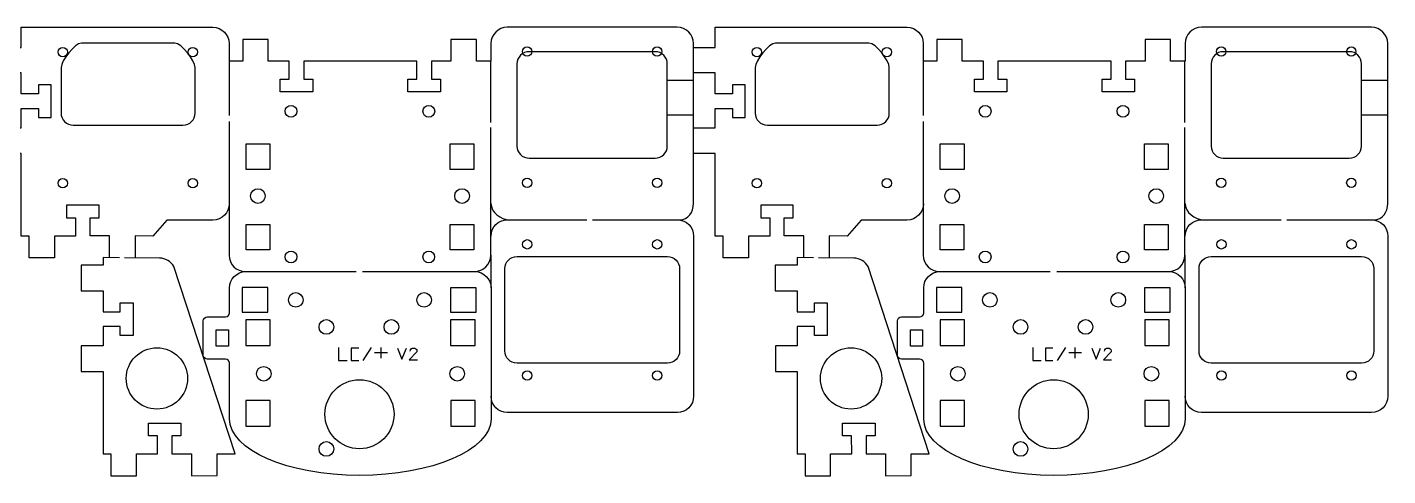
# Model space of a CAD drawing. Extents: x -305 to 378, y 163 to 273.
# Drawn here: x 43.4 to 378.2, y 163.1 to 273.4 of the extents above; entities that cross this region are included whole.
import ezdxf

# ---------------------------------------------------------------- set-up
doc = ezdxf.new("R2010")
doc.units = 0
doc.header["$MEASUREMENT"] = 0
doc.layers.add('LAYER_1_0_0', color=160, linetype='Continuous')

# ---------------------------------------------------------------- blocks, each defined once
blk = doc.blocks.new('AI9-BLK74')
at = {"layer": 'LAYER_1_0_0', "color": 1}
blk.add_lwpolyline([(-2.994132, 3.146406), (-2.994132, -3.146406), (2.994132, -3.146406), (2.994132, 3.146406), (-2.994132, 3.146406)], dxfattribs=at)
blk = doc.blocks.new('AI9-BLK73')
at = {"layer": 'LAYER_1_0_0', "color": 1}
blk.add_lwpolyline([(-2.994132, 3.128147), (-2.994132, -3.128147), (2.994132, -3.128147), (2.994132, 3.128147), (-2.994132, 3.128147)], dxfattribs=at)
blk = doc.blocks.new('AI9-BLK72')
at = {"layer": 'LAYER_1_0_0', "color": 1}
blk.add_open_spline([(1.8, 0), (1.8, 0.99), (0.99, 1.8), (0, 1.8), (-0.99, 1.8), (-1.8, 0.99), (-1.8, 0), (-1.8, -0.99), (-0.99, -1.8), (0, -1.8), (0.99, -1.8), (1.8, -0.99), (1.8, 0), (1.8, 0), (1.8, 0), (1.8, 0)], degree=3, knots=[0, 0, 0, 0, 1, 1, 1, 2, 2, 2, 3, 3, 3, 4, 4, 4, 5, 5, 5, 5], dxfattribs=at)
blk = doc.blocks.new('AI9-BLK71')
at = {"layer": 'LAYER_1_0_0', "color": 1}
blk.add_lwpolyline([(-3.005846, 3.146406), (-3.005846, -3.146406), (3.005846, -3.146406), (3.005846, 3.146406), (-3.005846, 3.146406)], dxfattribs=at)
blk = doc.blocks.new('AI9-BLK70')
at = {"layer": 'LAYER_1_0_0', "color": 1}
blk.add_lwpolyline([(-3.005846, 3.128147), (-3.005846, -3.128147), (3.005846, -3.128147), (3.005846, 3.128147), (-3.005846, 3.128147)], dxfattribs=at)
blk = doc.blocks.new('AI9-BLK69')
at = {"layer": 'LAYER_1_0_0', "color": 1}
blk.add_open_spline([(1.8, 0), (1.8, 0.99), (0.99, 1.8), (0, 1.8), (-0.99, 1.8), (-1.8, 0.99), (-1.8, 0), (-1.8, -0.99), (-0.99, -1.8), (0, -1.8), (0.99, -1.8), (1.8, -0.99), (1.8, 0), (1.8, 0), (1.8, 0), (1.8, 0)], degree=3, knots=[0, 0, 0, 0, 1, 1, 1, 2, 2, 2, 3, 3, 3, 4, 4, 4, 5, 5, 5, 5], dxfattribs=at)
blk = doc.blocks.new('AI9-BLK68')
at = {"layer": 'LAYER_1_0_0', "color": 1}
blk.add_lwpolyline([(-3.146406, -2.994132), (3.146406, -2.994132), (3.146406, 2.994132), (-3.146406, 2.994132), (-3.146406, -2.994132)], dxfattribs=at)
blk = doc.blocks.new('AI9-BLK67')
at = {"layer": 'LAYER_1_0_0', "color": 1}
blk.add_open_spline([(1.8, 0), (1.8, 0.99), (0.99, 1.8), (0, 1.8), (-0.99, 1.8), (-1.8, 0.99), (-1.8, 0), (-1.8, -0.99), (-0.99, -1.8), (0, -1.8), (0.99, -1.8), (1.8, -0.99), (1.8, 0), (1.8, 0), (1.8, 0), (1.8, 0)], degree=3, knots=[0, 0, 0, 0, 1, 1, 1, 2, 2, 2, 3, 3, 3, 4, 4, 4, 5, 5, 5, 5], dxfattribs=at)
blk = doc.blocks.new('AI9-BLK66')
at = {"layer": 'LAYER_1_0_0', "color": 1}
blk.add_lwpolyline([(-3.127974, -2.999989), (3.127974, -2.999989), (3.127974, 2.999989), (-3.127974, 2.999989), (-3.127974, -2.999989)], dxfattribs=at)
blk = doc.blocks.new('AI9-BLK65')
at = {"layer": 'LAYER_1_0_0', "color": 1}
blk.add_open_spline([(1.8, 0), (1.8, 0.99), (0.99, 1.8), (0, 1.8), (-0.99, 1.8), (-1.8, 0.99), (-1.8, 0), (-1.8, -0.99), (-0.99, -1.8), (0, -1.8), (0.99, -1.8), (1.8, -0.99), (1.8, 0), (1.8, 0), (1.8, 0), (1.8, 0)], degree=3, knots=[0, 0, 0, 0, 1, 1, 1, 2, 2, 2, 3, 3, 3, 4, 4, 4, 5, 5, 5, 5], dxfattribs=at)
blk = doc.blocks.new('AI9-BLK64')
at = {"layer": 'LAYER_1_0_0', "color": 1}
blk.add_lwpolyline([(1.499908, -2.000222), (-1.499736, -2.000222), (-1.499736, 2.000222), (1.499908, 2.000222), (1.499908, -2.000222)], dxfattribs=at)
blk = doc.blocks.new('AI9-BLK63')
at = {"layer": 'LAYER_1_0_0', "color": 1}
blk.add_line((-1.021471, -1.5875), (1.021471, 1.5875), dxfattribs=at)
blk = doc.blocks.new('AI9-BLK62')
at = {"layer": 'LAYER_1_0_0', "color": 1}
blk.add_line((0, 1.315337), (0, -1.315337), dxfattribs=at)
blk = doc.blocks.new('AI9-BLK61')
at = {"layer": 'LAYER_1_0_0', "color": 1}
blk.add_line((-1.571308, 0), (1.571308, 0), dxfattribs=at)
blk = doc.blocks.new('AI9-BLK60')
at = {"layer": 'LAYER_1_0_0', "color": 1}
blk.add_circle((0, -0.000345), 1.800062, dxfattribs=at)
blk = doc.blocks.new('AI9-BLK59')
at = {"layer": 'LAYER_1_0_0', "color": 7}
blk.add_blockref('AI9-BLK60', (0, 0), dxfattribs=at)
blk = doc.blocks.new('AI9-BLK58')
at = {"layer": 'LAYER_1_0_0', "color": 1}
blk.add_circle((0, 0.000345), 1.800062, dxfattribs=at)
blk = doc.blocks.new('AI9-BLK57')
at = {"layer": 'LAYER_1_0_0', "color": 7}
blk.add_blockref('AI9-BLK58', (0, 0), dxfattribs=at)
blk = doc.blocks.new('AI9-BLK56')
at = {"layer": 'LAYER_1_0_0', "color": 1}
blk.add_circle((0, 0.000345), 1.800062, dxfattribs=at)
blk = doc.blocks.new('AI9-BLK55')
at = {"layer": 'LAYER_1_0_0', "color": 7}
blk.add_blockref('AI9-BLK56', (0, 0), dxfattribs=at)
blk = doc.blocks.new('AI9-BLK54')
at = {"layer": 'LAYER_1_0_0', "color": 7}
blk.add_open_spline([(3.81, 25.05), (3.81, 25.05), (31.31, 25.05), (31.31, 25.05), (31.31, 25.05), (31.4, 25.05), (31.4, 25.05), (33.62, 25.05), (35.42, 23.25), (35.42, 21.03), (35.42, 21.03), (35.42, -11.14), (35.42, -11.14), (35.42, -18.83), (20.73, -25.05), (3.04, -25.05), (-14.64, -25.05), (-28.95, -18.83), (-28.95, -11.14), (-28.95, -11.14), (-28.95, 2.52), (-28.95, 2.52), (-28.95, 2.52), (-28.95, 2.52), (-28.95, 2.52), (-28.95, 3.08), (-29.4, 3.52), (-29.96, 3.52), (-29.96, 3.52), (-34.42, 3.52), (-34.42, 3.52), (-34.98, 3.52), (-35.42, 3.97), (-35.42, 4.52), (-35.42, 4.52), (-35.42, 12.91), (-35.42, 12.91), (-35.42, 13.46), (-34.98, 13.91), (-34.42, 13.91), (-34.42, 13.91), (-29.96, 13.91), (-29.96, 13.91), (-29.4, 13.91), (-28.95, 14.36), (-28.95, 14.91), (-28.95, 14.91), (-28.95, 21.03), (-28.95, 21.03), (-28.95, 23.25), (-27.15, 25.05), (-24.94, 25.05), (-24.94, 25.05), (2.21, 25.05), (2.21, 25.05)], degree=3, knots=[0, 0, 0, 0, 1, 1, 1, 2, 2, 2, 3, 3, 3, 4, 4, 4, 5, 5, 5, 6, 6, 6, 7, 7, 7, 8, 8, 8, 9, 9, 9, 10, 10, 10, 11, 11, 11, 12, 12, 12, 13, 13, 13, 14, 14, 14, 15, 15, 15, 16, 16, 16, 17, 17, 17, 18, 18, 18, 18], dxfattribs=at)
blk = doc.blocks.new('AI9-BLK53')
at = {"layer": 'LAYER_1_0_0', "color": 1}
blk.add_lwpolyline([(-2.924886, -3.146406), (-2.924886, 3.146406), (2.924886, 3.146406), (2.924886, -3.146406), (-2.924886, -3.146406)], dxfattribs=at)
blk = doc.blocks.new('AI9-BLK52')
at = {"layer": 'LAYER_1_0_0', "color": 1}
blk.add_lwpolyline([(-2.924886, -3.128147), (-2.924886, 3.128147), (2.924886, 3.128147), (2.924886, -3.128147), (-2.924886, -3.128147)], dxfattribs=at)
blk = doc.blocks.new('AI9-BLK51')
at = {"layer": 'LAYER_1_0_0', "color": 1}
blk.add_open_spline([(0, -1.8), (0.99, -1.8), (1.8, -0.99), (1.8, 0), (1.8, 0.99), (0.99, 1.8), (0, 1.8), (-0.99, 1.8), (-1.8, 0.99), (-1.8, 0), (-1.8, -0.99), (-0.99, -1.8), (0, -1.8), (0, -1.8), (0, -1.8), (0, -1.8)], degree=3, knots=[0, 0, 0, 0, 1, 1, 1, 2, 2, 2, 3, 3, 3, 4, 4, 4, 5, 5, 5, 5], dxfattribs=at)
blk = doc.blocks.new('AI9-BLK50')
at = {"layer": 'LAYER_1_0_0', "color": 1}
blk.add_lwpolyline([(-2.924886, -3.146406), (-2.924886, 3.146406), (2.924886, 3.146406), (2.924886, -3.146406), (-2.924886, -3.146406)], dxfattribs=at)
blk = doc.blocks.new('AI9-BLK49')
at = {"layer": 'LAYER_1_0_0', "color": 1}
blk.add_lwpolyline([(-2.924886, -3.128147), (-2.924886, 3.128147), (2.924886, 3.128147), (2.924886, -3.128147), (-2.924886, -3.128147)], dxfattribs=at)
blk = doc.blocks.new('AI9-BLK48')
at = {"layer": 'LAYER_1_0_0', "color": 1}
blk.add_open_spline([(0, -1.8), (0.99, -1.8), (1.8, -0.99), (1.8, 0), (1.8, 0.99), (0.99, 1.8), (0, 1.8), (-0.99, 1.8), (-1.8, 0.99), (-1.8, 0), (-1.8, -0.99), (-0.99, -1.8), (0, -1.8), (0, -1.8), (0, -1.8), (0, -1.8)], degree=3, knots=[0, 0, 0, 0, 1, 1, 1, 2, 2, 2, 3, 3, 3, 4, 4, 4, 5, 5, 5, 5], dxfattribs=at)
blk = doc.blocks.new('AI9-BLK47')
at = {"layer": 'LAYER_1_0_0', "color": 1}
blk.add_open_spline([(0, -1.45), (0.8, -1.45), (1.45, -0.8), (1.45, 0), (1.45, 0.8), (0.8, 1.45), (0, 1.45), (-0.8, 1.45), (-1.45, 0.8), (-1.45, 0), (-1.45, -0.8), (-0.8, -1.45), (0, -1.45), (0, -1.45), (0, -1.45), (0, -1.45)], degree=3, knots=[0, 0, 0, 0, 1, 1, 1, 2, 2, 2, 3, 3, 3, 4, 4, 4, 5, 5, 5, 5], dxfattribs=at)
blk = doc.blocks.new('AI9-BLK46')
at = {"layer": 'LAYER_1_0_0', "color": 1}
blk.add_open_spline([(0, -1.45), (0.8, -1.45), (1.45, -0.8), (1.45, 0), (1.45, 0.8), (0.8, 1.45), (0, 1.45), (-0.8, 1.45), (-1.45, 0.8), (-1.45, 0), (-1.45, -0.8), (-0.8, -1.45), (0, -1.45), (0, -1.45), (0, -1.45), (0, -1.45)], degree=3, knots=[0, 0, 0, 0, 1, 1, 1, 2, 2, 2, 3, 3, 3, 4, 4, 4, 5, 5, 5, 5], dxfattribs=at)
blk = doc.blocks.new('AI9-BLK45')
at = {"layer": 'LAYER_1_0_0', "color": 1}
blk.add_open_spline([(0, -1.45), (0.8, -1.45), (1.45, -0.8), (1.45, 0), (1.45, 0.8), (0.8, 1.45), (0, 1.45), (-0.8, 1.45), (-1.45, 0.8), (-1.45, 0), (-1.45, -0.8), (-0.8, -1.45), (0, -1.45), (0, -1.45), (0, -1.45), (0, -1.45)], degree=3, knots=[0, 0, 0, 0, 1, 1, 1, 2, 2, 2, 3, 3, 3, 4, 4, 4, 5, 5, 5, 5], dxfattribs=at)
blk = doc.blocks.new('AI9-BLK44')
at = {"layer": 'LAYER_1_0_0', "color": 1}
blk.add_open_spline([(0, -1.45), (0.8, -1.45), (1.45, -0.8), (1.45, 0), (1.45, 0.8), (0.8, 1.45), (0, 1.45), (-0.8, 1.45), (-1.45, 0.8), (-1.45, 0), (-1.45, -0.8), (-0.8, -1.45), (0, -1.45), (0, -1.45), (0, -1.45), (0, -1.45)], degree=3, knots=[0, 0, 0, 0, 1, 1, 1, 2, 2, 2, 3, 3, 3, 4, 4, 4, 5, 5, 5, 5], dxfattribs=at)
blk = doc.blocks.new('AI9-BLK43')
at = {"layer": 'LAYER_1_0_0', "color": 7}
for name, p in [('AI9-BLK45', (-16.950559, 0)), ('AI9-BLK44', (16.950559, 0))]:
    blk.add_blockref(name, p, dxfattribs=at)
blk = doc.blocks.new('AI9-BLK42')
at = {"layer": 'LAYER_1_0_0', "color": 1}
blk.add_circle((0, 0.000086), 7.537094, dxfattribs=at)
blk = doc.blocks.new('AI9-BLK41')
at = {"layer": 'LAYER_1_0_0', "color": 7}
blk.add_blockref('AI9-BLK42', (0, 0), dxfattribs=at)
blk = doc.blocks.new('AI9-BLK40')
at = {"layer": 'LAYER_1_0_0', "color": 7}
blk.add_open_spline([(-9.49, 26.79), (-9.49, 26.79), (-13.55, 26.84), (-13.55, 26.84), (-13.55, 26.84), (-13.55, 26.84), (-13.55, 26.84), (-13.55, 26.84), (-13.55, 24.91), (-13.55, 24.91), (-13.55, 24.91), (-18.94, 24.91), (-18.94, 24.91), (-18.94, 24.91), (-18.93, 18.65), (-18.93, 18.65), (-18.93, 18.65), (-13.55, 18.66), (-13.55, 18.66), (-13.55, 18.66), (-13.55, 13.45), (-13.55, 13.45), (-13.55, 13.45), (-9.31, 13.45), (-9.31, 13.45), (-9.31, 13.45), (-9.31, 15.67), (-9.31, 15.67), (-9.31, 15.67), (-6.17, 15.67), (-6.17, 15.67), (-6.17, 15.67), (-6.17, 7.68), (-6.17, 7.68), (-6.17, 7.68), (-9.3, 7.67), (-9.3, 7.67), (-9.3, 7.67), (-9.3, 9.89), (-9.3, 9.89), (-9.3, 9.89), (-13.55, 9.89), (-13.55, 9.89), (-13.55, 9.89), (-13.55, 5.1), (-13.55, 5.1), (-13.55, 5.1), (-18.92, 5.1), (-18.92, 5.1), (-18.92, 5.1), (-18.91, -1.19), (-18.91, -1.19), (-18.91, -1.19), (-18.91, -1.19), (-18.91, -1.19), (-18.91, -1.19), (-13.55, -1.19), (-13.55, -1.19), (-13.55, -1.19), (-13.53, -21.48), (-13.53, -21.48), (-13.53, -21.48), (-11.59, -21.48), (-11.59, -21.48), (-11.59, -21.48), (-11.59, -26.84), (-11.59, -26.84), (-11.59, -26.84), (-5.33, -26.83), (-5.33, -26.83), (-5.33, -26.83), (-5.34, -21.48), (-5.34, -21.48), (-5.34, -21.48), (-0.13, -21.47), (-0.13, -21.47), (-0.13, -21.47), (-0.14, -17.04), (-0.14, -17.04), (-0.14, -17.04), (-2.36, -17.04), (-2.36, -17.04), (-2.36, -17.04), (-2.36, -13.91), (-2.36, -13.91), (-2.36, -13.91), (5.64, -13.9), (5.64, -13.9), (5.64, -13.9), (5.64, -17.03), (5.64, -17.03), (5.64, -17.03), (3.42, -17.03), (3.42, -17.03), (3.42, -17.03), (3.42, -21.47), (3.42, -21.47), (3.42, -21.47), (8.22, -21.46), (8.22, -21.46), (8.22, -21.46), (8.22, -26.82), (8.22, -26.82), (8.22, -26.82), (14.51, -26.81), (14.51, -26.81), (14.51, -26.81), (14.51, -21.45), (14.51, -21.45), (14.51, -21.45), (18.94, -21.47), (18.94, -21.47), (18.94, -21.47), (3.91, 24.61), (3.91, 24.61), (3.17, 25.89), (1.83, 26.68), (0.38, 26.68), (0.38, 26.68), (-8.29, 26.78), (-8.29, 26.78)], degree=3, knots=[0, 0, 0, 0, 1, 1, 1, 2, 2, 2, 3, 3, 3, 4, 4, 4, 5, 5, 5, 6, 6, 6, 7, 7, 7, 8, 8, 8, 9, 9, 9, 10, 10, 10, 11, 11, 11, 12, 12, 12, 13, 13, 13, 14, 14, 14, 15, 15, 15, 16, 16, 16, 17, 17, 17, 18, 18, 18, 19, 19, 19, 20, 20, 20, 21, 21, 21, 22, 22, 22, 23, 23, 23, 24, 24, 24, 25, 25, 25, 26, 26, 26, 27, 27, 27, 28, 28, 28, 29, 29, 29, 30, 30, 30, 31, 31, 31, 32, 32, 32, 33, 33, 33, 34, 34, 34, 35, 35, 35, 36, 36, 36, 37, 37, 37, 38, 38, 38, 39, 39, 39, 40, 40, 40, 40], dxfattribs=at)
blk = doc.blocks.new('AI9-BLK39')
at = {"layer": 'LAYER_1_0_0', "color": 1}
blk.add_open_spline([(-21.5, -10.12), (-21.5, -11.78), (-20.16, -13.12), (-18.5, -13.12), (-18.5, -13.12), (18.5, -13.12), (18.5, -13.12), (20.16, -13.12), (21.5, -11.78), (21.5, -10.12), (21.5, -10.12), (21.5, 10.12), (21.5, 10.12), (21.5, 11.78), (20.16, 13.12), (18.5, 13.12), (18.5, 13.12), (-18.5, 13.12), (-18.5, 13.12), (-20.16, 13.12), (-21.5, 11.78), (-21.5, 10.12), (-21.5, 10.12), (-21.5, -10.12), (-21.5, -10.12)], degree=3, knots=[0, 0, 0, 0, 1, 1, 1, 2, 2, 2, 3, 3, 3, 4, 4, 4, 5, 5, 5, 6, 6, 6, 7, 7, 7, 8, 8, 8, 8], dxfattribs=at)
blk = doc.blocks.new('AI9-BLK38')
at = {"layer": 'LAYER_1_0_0', "color": 250}
blk.add_open_spline([(-0.77, 0.73), (-0.77, 1.14), (-0.41, 1.47), (0.04, 1.47), (0.49, 1.47), (0.89, 1.22), (0.89, 0.81), (0.89, 0.81), (0.89, 0.54), (0.89, 0.54), (0.89, 0.54), (-1.01, -1.47), (-1.01, -1.47), (-1.01, -1.47), (1.01, -1.47), (1.01, -1.47)], degree=3, knots=[0, 0, 0, 0, 1, 1, 1, 2, 2, 2, 3, 3, 3, 4, 4, 4, 5, 5, 5, 5], dxfattribs=at)
blk = doc.blocks.new('AI9-BLK37')
at = {"layer": 'LAYER_1_0_0', "color": 1}
blk.add_lwpolyline([(-2.994132, 3.146492), (-2.994132, -3.14632), (2.994132, -3.14632), (2.994132, 3.146492), (-2.994132, 3.146492)], dxfattribs=at)
blk = doc.blocks.new('AI9-BLK36')
at = {"layer": 'LAYER_1_0_0', "color": 1}
blk.add_lwpolyline([(-2.994132, 3.128147), (-2.994132, -3.128147), (2.994132, -3.128147), (2.994132, 3.128147), (-2.994132, 3.128147)], dxfattribs=at)
blk = doc.blocks.new('AI9-BLK35')
at = {"layer": 'LAYER_1_0_0', "color": 1}
blk.add_open_spline([(1.8, 0), (1.8, 0.99), (0.99, 1.8), (0, 1.8), (-0.99, 1.8), (-1.8, 0.99), (-1.8, 0), (-1.8, -0.99), (-0.99, -1.8), (0, -1.8), (0.99, -1.8), (1.8, -0.99), (1.8, 0), (1.8, 0), (1.8, 0), (1.8, 0)], degree=3, knots=[0, 0, 0, 0, 1, 1, 1, 2, 2, 2, 3, 3, 3, 4, 4, 4, 5, 5, 5, 5], dxfattribs=at)
blk = doc.blocks.new('AI9-BLK34')
at = {"layer": 'LAYER_1_0_0', "color": 1}
blk.add_lwpolyline([(-3.005846, 3.146492), (-3.005846, -3.14632), (3.005846, -3.14632), (3.005846, 3.146492), (-3.005846, 3.146492)], dxfattribs=at)
blk = doc.blocks.new('AI9-BLK33')
at = {"layer": 'LAYER_1_0_0', "color": 1}
blk.add_lwpolyline([(-3.005846, 3.128147), (-3.005846, -3.128147), (3.005846, -3.128147), (3.005846, 3.128147), (-3.005846, 3.128147)], dxfattribs=at)
blk = doc.blocks.new('AI9-BLK32')
at = {"layer": 'LAYER_1_0_0', "color": 1}
blk.add_open_spline([(1.8, 0), (1.8, 0.99), (0.99, 1.8), (0, 1.8), (-0.99, 1.8), (-1.8, 0.99), (-1.8, 0), (-1.8, -0.99), (-0.99, -1.8), (0, -1.8), (0.99, -1.8), (1.8, -0.99), (1.8, 0), (1.8, 0), (1.8, 0), (1.8, 0)], degree=3, knots=[0, 0, 0, 0, 1, 1, 1, 2, 2, 2, 3, 3, 3, 4, 4, 4, 5, 5, 5, 5], dxfattribs=at)
blk = doc.blocks.new('AI9-BLK31')
at = {"layer": 'LAYER_1_0_0', "color": 1}
blk.add_lwpolyline([(-3.146406, -2.994132), (3.146406, -2.994132), (3.146406, 2.994132), (-3.146406, 2.994132), (-3.146406, -2.994132)], dxfattribs=at)
blk = doc.blocks.new('AI9-BLK30')
at = {"layer": 'LAYER_1_0_0', "color": 1}
blk.add_open_spline([(1.8, 0), (1.8, 0.99), (0.99, 1.8), (0, 1.8), (-0.99, 1.8), (-1.8, 0.99), (-1.8, 0), (-1.8, -0.99), (-0.99, -1.8), (0, -1.8), (0.99, -1.8), (1.8, -0.99), (1.8, 0), (1.8, 0), (1.8, 0), (1.8, 0)], degree=3, knots=[0, 0, 0, 0, 1, 1, 1, 2, 2, 2, 3, 3, 3, 4, 4, 4, 5, 5, 5, 5], dxfattribs=at)
blk = doc.blocks.new('AI9-BLK29')
at = {"layer": 'LAYER_1_0_0', "color": 1}
blk.add_lwpolyline([(-3.127974, -2.999989), (3.127974, -2.999989), (3.127974, 2.999989), (-3.127974, 2.999989), (-3.127974, -2.999989)], dxfattribs=at)
blk = doc.blocks.new('AI9-BLK28')
at = {"layer": 'LAYER_1_0_0', "color": 1}
blk.add_open_spline([(1.8, 0), (1.8, 0.99), (0.99, 1.8), (0, 1.8), (-0.99, 1.8), (-1.8, 0.99), (-1.8, 0), (-1.8, -0.99), (-0.99, -1.8), (0, -1.8), (0.99, -1.8), (1.8, -0.99), (1.8, 0), (1.8, 0), (1.8, 0), (1.8, 0)], degree=3, knots=[0, 0, 0, 0, 1, 1, 1, 2, 2, 2, 3, 3, 3, 4, 4, 4, 5, 5, 5, 5], dxfattribs=at)
blk = doc.blocks.new('AI9-BLK27')
at = {"layer": 'LAYER_1_0_0', "color": 1}
blk.add_lwpolyline([(1.499822, -2.000222), (-1.499822, -2.000222), (-1.499822, 2.000222), (1.499822, 2.000222), (1.499822, -2.000222)], dxfattribs=at)
blk = doc.blocks.new('AI9-BLK26')
at = {"layer": 'LAYER_1_0_0', "color": 1}
blk.add_line((-1.021471, -1.5875), (1.021471, 1.5875), dxfattribs=at)
blk = doc.blocks.new('AI9-BLK25')
at = {"layer": 'LAYER_1_0_0', "color": 1}
blk.add_line((0, 1.315337), (0, -1.315337), dxfattribs=at)
blk = doc.blocks.new('AI9-BLK24')
at = {"layer": 'LAYER_1_0_0', "color": 1}
blk.add_line((-1.571308, 0), (1.571308, 0), dxfattribs=at)
blk = doc.blocks.new('AI9-BLK23')
at = {"layer": 'LAYER_1_0_0', "color": 1}
blk.add_circle((0, -0.000345), 1.800062, dxfattribs=at)
blk = doc.blocks.new('AI9-BLK22')
at = {"layer": 'LAYER_1_0_0', "color": 7}
blk.add_blockref('AI9-BLK23', (0, 0), dxfattribs=at)
blk = doc.blocks.new('AI9-BLK21')
at = {"layer": 'LAYER_1_0_0', "color": 1}
blk.add_circle((0, 0.000345), 1.800062, dxfattribs=at)
blk = doc.blocks.new('AI9-BLK20')
at = {"layer": 'LAYER_1_0_0', "color": 7}
blk.add_blockref('AI9-BLK21', (0, 0), dxfattribs=at)
blk = doc.blocks.new('AI9-BLK19')
at = {"layer": 'LAYER_1_0_0', "color": 1}
blk.add_circle((0, 0.000345), 1.800062, dxfattribs=at)
blk = doc.blocks.new('AI9-BLK18')
at = {"layer": 'LAYER_1_0_0', "color": 7}
blk.add_blockref('AI9-BLK19', (0, 0), dxfattribs=at)
blk = doc.blocks.new('AI9-BLK17')
at = {"layer": 'LAYER_1_0_0', "color": 7}
blk.add_open_spline([(3.81, 25.05), (3.81, 25.05), (31.31, 25.05), (31.31, 25.05), (31.31, 25.05), (31.4, 25.05), (31.4, 25.05), (33.62, 25.05), (35.42, 23.25), (35.42, 21.03), (35.42, 21.03), (35.42, -11.14), (35.42, -11.14), (35.42, -18.83), (20.73, -25.05), (3.04, -25.05), (-14.64, -25.05), (-28.95, -18.83), (-28.95, -11.14), (-28.95, -11.14), (-28.95, 2.52), (-28.95, 2.52), (-28.95, 2.52), (-28.95, 2.52), (-28.95, 2.52), (-28.95, 3.08), (-29.4, 3.52), (-29.96, 3.52), (-29.96, 3.52), (-34.42, 3.52), (-34.42, 3.52), (-34.98, 3.52), (-35.42, 3.97), (-35.42, 4.52), (-35.42, 4.52), (-35.42, 12.91), (-35.42, 12.91), (-35.42, 13.46), (-34.98, 13.91), (-34.42, 13.91), (-34.42, 13.91), (-29.96, 13.91), (-29.96, 13.91), (-29.4, 13.91), (-28.95, 14.36), (-28.95, 14.91), (-28.95, 14.91), (-28.95, 21.03), (-28.95, 21.03), (-28.95, 23.25), (-27.15, 25.05), (-24.94, 25.05), (-24.94, 25.05), (2.21, 25.05), (2.21, 25.05)], degree=3, knots=[0, 0, 0, 0, 1, 1, 1, 2, 2, 2, 3, 3, 3, 4, 4, 4, 5, 5, 5, 6, 6, 6, 7, 7, 7, 8, 8, 8, 9, 9, 9, 10, 10, 10, 11, 11, 11, 12, 12, 12, 13, 13, 13, 14, 14, 14, 15, 15, 15, 16, 16, 16, 17, 17, 17, 18, 18, 18, 18], dxfattribs=at)
blk = doc.blocks.new('AI9-BLK16')
at = {"layer": 'LAYER_1_0_0', "color": 1}
blk.add_lwpolyline([(-2.924886, -3.146406), (-2.924886, 3.146406), (2.924886, 3.146406), (2.924886, -3.146406), (-2.924886, -3.146406)], dxfattribs=at)
blk = doc.blocks.new('AI9-BLK15')
at = {"layer": 'LAYER_1_0_0', "color": 1}
blk.add_lwpolyline([(-2.924886, -3.128147), (-2.924886, 3.128147), (2.924886, 3.128147), (2.924886, -3.128147), (-2.924886, -3.128147)], dxfattribs=at)
blk = doc.blocks.new('AI9-BLK14')
at = {"layer": 'LAYER_1_0_0', "color": 1}
blk.add_open_spline([(0, -1.8), (0.99, -1.8), (1.8, -0.99), (1.8, 0), (1.8, 0.99), (0.99, 1.8), (0, 1.8), (-0.99, 1.8), (-1.8, 0.99), (-1.8, 0), (-1.8, -0.99), (-0.99, -1.8), (0, -1.8), (0, -1.8), (0, -1.8), (0, -1.8)], degree=3, knots=[0, 0, 0, 0, 1, 1, 1, 2, 2, 2, 3, 3, 3, 4, 4, 4, 5, 5, 5, 5], dxfattribs=at)
blk = doc.blocks.new('AI9-BLK13')
at = {"layer": 'LAYER_1_0_0', "color": 1}
blk.add_lwpolyline([(-2.924886, -3.146406), (-2.924886, 3.146406), (2.924886, 3.146406), (2.924886, -3.146406), (-2.924886, -3.146406)], dxfattribs=at)
blk = doc.blocks.new('AI9-BLK12')
at = {"layer": 'LAYER_1_0_0', "color": 1}
blk.add_lwpolyline([(-2.924886, -3.128147), (-2.924886, 3.128147), (2.924886, 3.128147), (2.924886, -3.128147), (-2.924886, -3.128147)], dxfattribs=at)
blk = doc.blocks.new('AI9-BLK11')
at = {"layer": 'LAYER_1_0_0', "color": 1}
blk.add_open_spline([(0, -1.8), (0.99, -1.8), (1.8, -0.99), (1.8, 0), (1.8, 0.99), (0.99, 1.8), (0, 1.8), (-0.99, 1.8), (-1.8, 0.99), (-1.8, 0), (-1.8, -0.99), (-0.99, -1.8), (0, -1.8), (0, -1.8), (0, -1.8), (0, -1.8)], degree=3, knots=[0, 0, 0, 0, 1, 1, 1, 2, 2, 2, 3, 3, 3, 4, 4, 4, 5, 5, 5, 5], dxfattribs=at)
blk = doc.blocks.new('AI9-BLK10')
at = {"layer": 'LAYER_1_0_0', "color": 1}
blk.add_open_spline([(0, -1.45), (0.8, -1.45), (1.45, -0.8), (1.45, 0), (1.45, 0.8), (0.8, 1.45), (0, 1.45), (-0.8, 1.45), (-1.45, 0.8), (-1.45, 0), (-1.45, -0.8), (-0.8, -1.45), (0, -1.45), (0, -1.45), (0, -1.45), (0, -1.45)], degree=3, knots=[0, 0, 0, 0, 1, 1, 1, 2, 2, 2, 3, 3, 3, 4, 4, 4, 5, 5, 5, 5], dxfattribs=at)
blk = doc.blocks.new('AI9-BLK9')
at = {"layer": 'LAYER_1_0_0', "color": 1}
blk.add_open_spline([(0, -1.45), (0.8, -1.45), (1.45, -0.8), (1.45, 0), (1.45, 0.8), (0.8, 1.45), (0, 1.45), (-0.8, 1.45), (-1.45, 0.8), (-1.45, 0), (-1.45, -0.8), (-0.8, -1.45), (0, -1.45), (0, -1.45), (0, -1.45), (0, -1.45)], degree=3, knots=[0, 0, 0, 0, 1, 1, 1, 2, 2, 2, 3, 3, 3, 4, 4, 4, 5, 5, 5, 5], dxfattribs=at)
blk = doc.blocks.new('AI9-BLK8')
at = {"layer": 'LAYER_1_0_0', "color": 1}
blk.add_open_spline([(0, -1.45), (0.8, -1.45), (1.45, -0.8), (1.45, 0), (1.45, 0.8), (0.8, 1.45), (0, 1.45), (-0.8, 1.45), (-1.45, 0.8), (-1.45, 0), (-1.45, -0.8), (-0.8, -1.45), (0, -1.45), (0, -1.45), (0, -1.45), (0, -1.45)], degree=3, knots=[0, 0, 0, 0, 1, 1, 1, 2, 2, 2, 3, 3, 3, 4, 4, 4, 5, 5, 5, 5], dxfattribs=at)
blk = doc.blocks.new('AI9-BLK7')
at = {"layer": 'LAYER_1_0_0', "color": 1}
blk.add_open_spline([(0, -1.45), (0.8, -1.45), (1.45, -0.8), (1.45, 0), (1.45, 0.8), (0.8, 1.45), (0, 1.45), (-0.8, 1.45), (-1.45, 0.8), (-1.45, 0), (-1.45, -0.8), (-0.8, -1.45), (0, -1.45), (0, -1.45), (0, -1.45), (0, -1.45)], degree=3, knots=[0, 0, 0, 0, 1, 1, 1, 2, 2, 2, 3, 3, 3, 4, 4, 4, 5, 5, 5, 5], dxfattribs=at)
blk = doc.blocks.new('AI9-BLK6')
at = {"layer": 'LAYER_1_0_0', "color": 7}
for name, p in [('AI9-BLK8', (-16.950559, 0)), ('AI9-BLK7', (16.950559, 0))]:
    blk.add_blockref(name, p, dxfattribs=at)
blk = doc.blocks.new('AI9-BLK5')
at = {"layer": 'LAYER_1_0_0', "color": 1}
blk.add_circle((0, 0.000086), 7.537008, dxfattribs=at)
blk = doc.blocks.new('AI9-BLK4')
at = {"layer": 'LAYER_1_0_0', "color": 7}
blk.add_blockref('AI9-BLK5', (0, 0), dxfattribs=at)
blk = doc.blocks.new('AI9-BLK3')
at = {"layer": 'LAYER_1_0_0', "color": 7}
blk.add_open_spline([(-9.49, 26.79), (-9.49, 26.79), (-13.55, 26.84), (-13.55, 26.84), (-13.55, 26.84), (-13.56, 26.84), (-13.56, 26.84), (-13.56, 26.84), (-13.56, 24.91), (-13.56, 24.91), (-13.56, 24.91), (-18.94, 24.91), (-18.94, 24.91), (-18.94, 24.91), (-18.93, 18.65), (-18.93, 18.65), (-18.93, 18.65), (-13.56, 18.66), (-13.56, 18.66), (-13.56, 18.66), (-13.56, 13.45), (-13.56, 13.45), (-13.56, 13.45), (-9.31, 13.45), (-9.31, 13.45), (-9.31, 13.45), (-9.31, 15.67), (-9.31, 15.67), (-9.31, 15.67), (-6.17, 15.67), (-6.17, 15.67), (-6.17, 15.67), (-6.17, 7.68), (-6.17, 7.68), (-6.17, 7.68), (-9.3, 7.67), (-9.3, 7.67), (-9.3, 7.67), (-9.3, 9.89), (-9.3, 9.89), (-9.3, 9.89), (-13.56, 9.89), (-13.56, 9.89), (-13.56, 9.89), (-13.56, 5.1), (-13.56, 5.1), (-13.56, 5.1), (-18.92, 5.1), (-18.92, 5.1), (-18.92, 5.1), (-18.91, -1.19), (-18.91, -1.19), (-18.91, -1.19), (-18.91, -1.19), (-18.91, -1.19), (-18.91, -1.19), (-13.56, -1.19), (-13.56, -1.19), (-13.56, -1.19), (-13.53, -21.48), (-13.53, -21.48), (-13.53, -21.48), (-11.59, -21.48), (-11.59, -21.48), (-11.59, -21.48), (-11.59, -26.84), (-11.59, -26.84), (-11.59, -26.84), (-5.33, -26.83), (-5.33, -26.83), (-5.33, -26.83), (-5.34, -21.48), (-5.34, -21.48), (-5.34, -21.48), (-0.13, -21.47), (-0.13, -21.47), (-0.13, -21.47), (-0.14, -17.04), (-0.14, -17.04), (-0.14, -17.04), (-2.36, -17.04), (-2.36, -17.04), (-2.36, -17.04), (-2.36, -13.91), (-2.36, -13.91), (-2.36, -13.91), (5.64, -13.9), (5.64, -13.9), (5.64, -13.9), (5.64, -17.03), (5.64, -17.03), (5.64, -17.03), (3.42, -17.03), (3.42, -17.03), (3.42, -17.03), (3.43, -21.47), (3.43, -21.47), (3.43, -21.47), (8.22, -21.46), (8.22, -21.46), (8.22, -21.46), (8.22, -26.82), (8.22, -26.82), (8.22, -26.82), (14.51, -26.81), (14.51, -26.81), (14.51, -26.81), (14.51, -21.45), (14.51, -21.45), (14.51, -21.45), (18.94, -21.47), (18.94, -21.47), (18.94, -21.47), (3.91, 24.61), (3.91, 24.61), (3.17, 25.89), (1.83, 26.68), (0.38, 26.68), (0.38, 26.68), (-8.29, 26.78), (-8.29, 26.78)], degree=3, knots=[0, 0, 0, 0, 1, 1, 1, 2, 2, 2, 3, 3, 3, 4, 4, 4, 5, 5, 5, 6, 6, 6, 7, 7, 7, 8, 8, 8, 9, 9, 9, 10, 10, 10, 11, 11, 11, 12, 12, 12, 13, 13, 13, 14, 14, 14, 15, 15, 15, 16, 16, 16, 17, 17, 17, 18, 18, 18, 19, 19, 19, 20, 20, 20, 21, 21, 21, 22, 22, 22, 23, 23, 23, 24, 24, 24, 25, 25, 25, 26, 26, 26, 27, 27, 27, 28, 28, 28, 29, 29, 29, 30, 30, 30, 31, 31, 31, 32, 32, 32, 33, 33, 33, 34, 34, 34, 35, 35, 35, 36, 36, 36, 37, 37, 37, 38, 38, 38, 39, 39, 39, 40, 40, 40, 40], dxfattribs=at)
blk = doc.blocks.new('AI9-BLK2')
at = {"layer": 'LAYER_1_0_0', "color": 1}
blk.add_open_spline([(-21.5, -10.12), (-21.5, -11.78), (-20.16, -13.12), (-18.5, -13.12), (-18.5, -13.12), (18.5, -13.12), (18.5, -13.12), (20.16, -13.12), (21.5, -11.78), (21.5, -10.12), (21.5, -10.12), (21.5, 10.12), (21.5, 10.12), (21.5, 11.78), (20.16, 13.12), (18.5, 13.12), (18.5, 13.12), (-18.5, 13.12), (-18.5, 13.12), (-20.16, 13.12), (-21.5, 11.78), (-21.5, 10.12), (-21.5, 10.12), (-21.5, -10.12), (-21.5, -10.12)], degree=3, knots=[0, 0, 0, 0, 1, 1, 1, 2, 2, 2, 3, 3, 3, 4, 4, 4, 5, 5, 5, 6, 6, 6, 7, 7, 7, 8, 8, 8, 8], dxfattribs=at)
blk = doc.blocks.new('AI9-BLK1')
at = {"layer": 'LAYER_1_0_0', "color": 250}
blk.add_open_spline([(-0.77, 0.73), (-0.77, 1.14), (-0.41, 1.47), (0.04, 1.47), (0.49, 1.47), (0.89, 1.22), (0.89, 0.81), (0.89, 0.81), (0.89, 0.54), (0.89, 0.54), (0.89, 0.54), (-1.01, -1.47), (-1.01, -1.47), (-1.01, -1.47), (1.01, -1.47), (1.01, -1.47)], degree=3, knots=[0, 0, 0, 0, 1, 1, 1, 2, 2, 2, 3, 3, 3, 4, 4, 4, 5, 5, 5, 5], dxfattribs=at)

msp = doc.modelspace()

# ---------------------------------------------------------------- linework, layer by layer
at = {"layer": 'LAYER_1_0_0', "color": 1}
for p, q in [((200.93, 260.4), (207.38, 260.4)), ((371.77, 260.4), (378.22, 260.4)), ((200.93, 251.86), (207.38, 251.86)), ((371.77, 251.86), (378.22, 251.86)), ((157.47, 217.34), (157.47, 209.3)), ((328.31, 217.34), (328.31, 209.3))]:
    msp.add_line(p, q, dxfattribs=at)
for points in [[(120.02, 194.64), (120.02, 191.47), (122.13, 191.47)], [(124.99, 194.45), (123.14, 194.45), (123.14, 191.47), (124.99, 191.47)], [(290.85, 194.64), (290.85, 191.47), (292.97, 191.47)], [(295.82, 194.45), (293.97, 194.45), (293.97, 191.47), (295.82, 191.47)]]:
    msp.add_lwpolyline(points, dxfattribs=at)
at = {"layer": 'LAYER_1_0_0', "color": 250}
for points in [[(134.53, 194.52), (135.63, 191.76), (136.73, 194.52)], [(305.37, 194.52), (306.47, 191.76), (307.57, 194.52)]]:
    msp.add_lwpolyline(points, dxfattribs=at)
at = {"layer": 'LAYER_1_0_0', "color": 1}
for centre, radius in [((52.14, 267.29), 1.15), ((84.14, 267.29), 1.15), ((166.43, 267.41), 1.15), ((198.43, 267.41), 1.15), ((222.98, 267.29), 1.15), ((254.98, 267.29), 1.15), ((337.27, 267.41), 1.15), ((369.27, 267.41), 1.15), ((52.14, 235.04), 1.15), ((84.14, 235.05), 1.15), ((166.43, 235.17), 1.15), ((198.43, 235.17), 1.15), ((222.98, 235.04), 1.15), ((254.98, 235.05), 1.15), ((337.27, 235.17), 1.15), ((369.27, 235.17), 1.15), ((166.46, 220.02), 1.15), ((198.46, 220.02), 1.15), ((337.29, 220.02), 1.15), ((369.29, 220.02), 1.15), ((166.46, 187.77), 1.15), ((198.46, 187.77), 1.15), ((337.29, 187.77), 1.15), ((369.29, 187.77), 1.15), ((125.18, 178.24), 8.5), ((296.02, 178.24), 8.5)]:
    msp.add_circle(centre, radius, dxfattribs=at)
at = {"layer": 'LAYER_1_0_0', "color": 7}
for points, knots in [([(63.67, 216.71), (63.67, 216.71), (63.66, 222.07), (63.66, 222.07), (63.66, 222.07), (58.87, 222.07), (58.87, 222.07), (58.87, 222.07), (58.87, 226.5), (58.87, 226.5), (58.87, 226.5), (61.09, 226.5), (61.09, 226.5), (61.09, 226.5), (61.09, 229.63), (61.09, 229.63), (61.09, 229.63), (53.09, 229.63), (53.09, 229.63), (53.09, 229.63), (53.09, 226.5), (53.09, 226.5), (53.09, 226.5), (55.31, 226.5), (55.31, 226.5), (55.31, 226.5), (55.32, 222.06), (55.32, 222.06), (55.32, 222.06), (50.11, 222.06), (50.11, 222.06), (50.11, 222.06), (50.11, 216.7), (50.11, 216.7), (50.11, 216.7), (43.86, 216.7), (43.86, 216.7), (43.86, 216.7), (43.85, 222.06), (43.85, 222.06), (43.85, 222.06), (41.9, 222.06), (41.9, 222.06), (41.9, 222.06), (41.9, 242.35), (41.9, 242.35), (41.9, 242.35), (36.55, 242.35), (36.55, 242.35), (36.55, 242.35), (36.54, 242.35), (36.54, 242.35), (36.54, 242.35), (36.54, 248.64), (36.54, 248.64), (36.54, 248.64), (41.9, 248.65), (41.9, 248.65), (41.9, 248.65), (41.9, 253.44), (41.9, 253.44), (41.9, 253.44), (46.16, 253.43), (46.16, 253.43), (46.16, 253.43), (46.16, 251.21), (46.16, 251.21), (46.16, 251.21), (49.3, 251.21), (49.3, 251.21), (49.3, 251.21), (49.29, 259.21), (49.29, 259.21), (49.29, 259.21), (46.16, 259.21), (46.16, 259.21), (46.16, 259.21), (46.16, 256.99), (46.16, 256.99), (46.16, 256.99), (41.9, 256.99), (41.9, 256.99), (41.9, 256.99), (41.9, 262.2), (41.9, 262.2), (41.9, 262.2), (36.53, 262.2), (36.53, 262.2), (36.53, 262.2), (36.53, 268.45), (36.53, 268.45), (36.53, 268.45), (41.89, 268.46), (41.89, 268.46), (41.89, 268.46), (41.88, 273.38), (41.88, 273.38), (41.88, 273.38), (41.88, 273.4), (41.88, 273.4), (41.88, 273.4), (89.09, 273.4), (89.09, 273.4), (89.09, 273.4), (89.09, 273.38), (89.09, 273.38), (89.09, 273.38), (89.09, 273.4), (89.09, 273.4), (91.3, 273.4), (93.09, 271.6), (93.09, 269.37), (93.09, 269.37), (93.09, 265.04), (93.09, 265.04)], [0, 0, 0, 0, 1, 1, 1, 2, 2, 2, 3, 3, 3, 4, 4, 4, 5, 5, 5, 6, 6, 6, 7, 7, 7, 8, 8, 8, 9, 9, 9, 10, 10, 10, 11, 11, 11, 12, 12, 12, 13, 13, 13, 14, 14, 14, 15, 15, 15, 16, 16, 16, 17, 17, 17, 18, 18, 18, 19, 19, 19, 20, 20, 20, 21, 21, 21, 22, 22, 22, 23, 23, 23, 24, 24, 24, 25, 25, 25, 26, 26, 26, 27, 27, 27, 28, 28, 28, 29, 29, 29, 30, 30, 30, 31, 31, 31, 32, 32, 32, 33, 33, 33, 34, 34, 34, 35, 35, 35, 36, 36, 36, 37, 37, 37, 38, 38, 38, 38]), ([(182.54, 226.06), (182.54, 226.06), (203.97, 226.06), (203.97, 226.06), (206.17, 226.06), (207.38, 227.87), (207.38, 230.1), (207.38, 230.1), (207.38, 269.37), (207.38, 269.37), (207.38, 271.6), (205.59, 273.4), (203.38, 273.4), (203.38, 273.4), (161.53, 273.4), (161.53, 273.4), (159.32, 273.4), (157.53, 271.6), (157.53, 269.37), (157.53, 269.37), (157.53, 265.04), (157.53, 265.04)], [0, 0, 0, 0, 1, 1, 1, 2, 2, 2, 3, 3, 3, 4, 4, 4, 5, 5, 5, 6, 6, 6, 7, 7, 7, 7]), ([(234.5, 216.71), (234.5, 216.71), (234.5, 222.07), (234.5, 222.07), (234.5, 222.07), (229.71, 222.07), (229.71, 222.07), (229.71, 222.07), (229.7, 226.5), (229.7, 226.5), (229.7, 226.5), (231.93, 226.5), (231.93, 226.5), (231.93, 226.5), (231.93, 229.63), (231.93, 229.63), (231.93, 229.63), (223.93, 229.63), (223.93, 229.63), (223.93, 229.63), (223.93, 226.5), (223.93, 226.5), (223.93, 226.5), (226.15, 226.5), (226.15, 226.5), (226.15, 226.5), (226.15, 222.06), (226.15, 222.06), (226.15, 222.06), (220.95, 222.06), (220.95, 222.06), (220.95, 222.06), (220.95, 216.7), (220.95, 216.7), (220.95, 216.7), (214.69, 216.7), (214.69, 216.7), (214.69, 216.7), (214.69, 222.06), (214.69, 222.06), (214.69, 222.06), (212.74, 222.06), (212.74, 222.06), (212.74, 222.06), (212.74, 242.35), (212.74, 242.35), (212.74, 242.35), (207.38, 242.35), (207.38, 242.35), (207.38, 242.35), (207.38, 242.35), (207.38, 242.35), (207.38, 242.35), (207.38, 248.64), (207.38, 248.64), (207.38, 248.64), (212.74, 248.65), (212.74, 248.65), (212.74, 248.65), (212.74, 253.44), (212.74, 253.44), (212.74, 253.44), (217, 253.43), (217, 253.43), (217, 253.43), (217, 251.21), (217, 251.21), (217, 251.21), (220.13, 251.21), (220.13, 251.21), (220.13, 251.21), (220.13, 259.21), (220.13, 259.21), (220.13, 259.21), (217, 259.21), (217, 259.21), (217, 259.21), (217, 256.99), (217, 256.99), (217, 256.99), (212.74, 256.99), (212.74, 256.99), (212.74, 256.99), (212.74, 262.2), (212.74, 262.2), (212.74, 262.2), (207.37, 262.2), (207.37, 262.2), (207.37, 262.2), (207.37, 268.45), (207.37, 268.45), (207.37, 268.45), (212.73, 268.46), (212.73, 268.46), (212.73, 268.46), (212.71, 273.38), (212.71, 273.38), (212.71, 273.38), (212.72, 273.4), (212.72, 273.4), (212.72, 273.4), (259.93, 273.4), (259.93, 273.4), (259.93, 273.4), (259.93, 273.38), (259.93, 273.38), (259.93, 273.38), (259.93, 273.4), (259.93, 273.4), (262.14, 273.4), (263.93, 271.6), (263.93, 269.37), (263.93, 269.37), (263.93, 265.04), (263.93, 265.04)], [0, 0, 0, 0, 1, 1, 1, 2, 2, 2, 3, 3, 3, 4, 4, 4, 5, 5, 5, 6, 6, 6, 7, 7, 7, 8, 8, 8, 9, 9, 9, 10, 10, 10, 11, 11, 11, 12, 12, 12, 13, 13, 13, 14, 14, 14, 15, 15, 15, 16, 16, 16, 17, 17, 17, 18, 18, 18, 19, 19, 19, 20, 20, 20, 21, 21, 21, 22, 22, 22, 23, 23, 23, 24, 24, 24, 25, 25, 25, 26, 26, 26, 27, 27, 27, 28, 28, 28, 29, 29, 29, 30, 30, 30, 31, 31, 31, 32, 32, 32, 33, 33, 33, 34, 34, 34, 35, 35, 35, 36, 36, 36, 37, 37, 37, 38, 38, 38, 38]), ([(353.38, 226.06), (353.38, 226.06), (374.8, 226.06), (374.8, 226.06), (377.01, 226.06), (378.22, 227.87), (378.22, 230.1), (378.22, 230.1), (378.22, 269.37), (378.22, 269.37), (378.22, 271.6), (376.43, 273.4), (374.22, 273.4), (374.22, 273.4), (332.37, 273.4), (332.37, 273.4), (330.16, 273.4), (328.37, 271.6), (328.37, 269.37), (328.37, 269.37), (328.37, 265.04), (328.37, 265.04)], [0, 0, 0, 0, 1, 1, 1, 2, 2, 2, 3, 3, 3, 4, 4, 4, 5, 5, 5, 6, 6, 6, 7, 7, 7, 7]), ([(157.47, 249.96), (157.47, 249.96), (157.47, 265.04), (157.47, 265.04), (157.47, 265.04), (153.96, 265.04), (153.96, 265.04), (153.96, 265.04), (153.96, 270.4), (153.96, 270.4), (153.96, 270.4), (147.67, 270.4), (147.67, 270.4), (147.67, 270.4), (147.67, 265.04), (147.67, 265.04), (147.67, 265.04), (142.88, 265.04), (142.88, 265.04), (142.88, 265.04), (142.88, 260.61), (142.88, 260.61), (142.88, 260.61), (145.1, 260.61), (145.1, 260.61), (145.1, 260.61), (145.1, 257.48), (145.1, 257.48), (145.1, 257.48), (137.1, 257.48), (137.1, 257.48), (137.1, 257.48), (137.1, 260.61), (137.1, 260.61), (137.1, 260.61), (139.32, 260.61), (139.32, 260.61), (139.32, 260.61), (139.32, 265.04), (139.32, 265.04), (139.32, 265.04), (111.46, 265.04), (111.46, 265.04), (111.46, 265.04), (111.45, 260.61), (111.45, 260.61), (111.45, 260.61), (113.68, 260.61), (113.68, 260.61), (113.68, 260.61), (113.68, 257.48), (113.68, 257.48), (113.68, 257.48), (105.68, 257.48), (105.68, 257.48), (105.68, 257.48), (105.68, 260.61), (105.68, 260.61), (105.68, 260.61), (107.9, 260.61), (107.9, 260.61), (107.9, 260.61), (107.9, 265.04), (107.9, 265.04), (107.9, 265.04), (102.69, 265.04), (102.69, 265.04), (102.69, 265.04), (102.69, 270.4), (102.69, 270.4), (102.69, 270.4), (96.44, 270.4), (96.44, 270.4), (96.44, 270.4), (96.44, 265.04), (96.44, 265.04), (96.44, 265.04), (93.09, 265.04), (93.09, 265.04), (93.09, 265.04), (93.09, 251.66), (93.09, 251.66)], [0, 0, 0, 0, 1, 1, 1, 2, 2, 2, 3, 3, 3, 4, 4, 4, 5, 5, 5, 6, 6, 6, 7, 7, 7, 8, 8, 8, 9, 9, 9, 10, 10, 10, 11, 11, 11, 12, 12, 12, 13, 13, 13, 14, 14, 14, 15, 15, 15, 16, 16, 16, 17, 17, 17, 18, 18, 18, 19, 19, 19, 20, 20, 20, 21, 21, 21, 22, 22, 22, 23, 23, 23, 24, 24, 24, 25, 25, 25, 26, 26, 26, 27, 27, 27, 27]), ([(328.31, 249.96), (328.31, 249.96), (328.31, 265.04), (328.31, 265.04), (328.31, 265.04), (324.8, 265.04), (324.8, 265.04), (324.8, 265.04), (324.8, 270.4), (324.8, 270.4), (324.8, 270.4), (318.5, 270.4), (318.5, 270.4), (318.5, 270.4), (318.5, 265.04), (318.5, 265.04), (318.5, 265.04), (313.71, 265.04), (313.71, 265.04), (313.71, 265.04), (313.71, 260.61), (313.71, 260.61), (313.71, 260.61), (315.93, 260.61), (315.93, 260.61), (315.93, 260.61), (315.93, 257.48), (315.93, 257.48), (315.93, 257.48), (307.94, 257.48), (307.94, 257.48), (307.94, 257.48), (307.94, 260.61), (307.94, 260.61), (307.94, 260.61), (310.16, 260.61), (310.16, 260.61), (310.16, 260.61), (310.16, 265.04), (310.16, 265.04), (310.16, 265.04), (282.29, 265.04), (282.29, 265.04), (282.29, 265.04), (282.29, 260.61), (282.29, 260.61), (282.29, 260.61), (284.51, 260.61), (284.51, 260.61), (284.51, 260.61), (284.51, 257.48), (284.51, 257.48), (284.51, 257.48), (276.51, 257.48), (276.51, 257.48), (276.51, 257.48), (276.51, 260.61), (276.51, 260.61), (276.51, 260.61), (278.74, 260.61), (278.74, 260.61), (278.74, 260.61), (278.74, 265.04), (278.74, 265.04), (278.74, 265.04), (273.53, 265.04), (273.53, 265.04), (273.53, 265.04), (273.53, 270.4), (273.53, 270.4), (273.53, 270.4), (267.27, 270.4), (267.27, 270.4), (267.27, 270.4), (267.27, 265.04), (267.27, 265.04), (267.27, 265.04), (263.93, 265.04), (263.93, 265.04), (263.93, 265.04), (263.93, 251.66), (263.93, 251.66)], [0, 0, 0, 0, 1, 1, 1, 2, 2, 2, 3, 3, 3, 4, 4, 4, 5, 5, 5, 6, 6, 6, 7, 7, 7, 8, 8, 8, 9, 9, 9, 10, 10, 10, 11, 11, 11, 12, 12, 12, 13, 13, 13, 14, 14, 14, 15, 15, 15, 16, 16, 16, 17, 17, 17, 18, 18, 18, 19, 19, 19, 20, 20, 20, 21, 21, 21, 22, 22, 22, 23, 23, 23, 24, 24, 24, 25, 25, 25, 26, 26, 26, 27, 27, 27, 27]), ([(93.09, 250.26), (93.09, 250.26), (93.09, 217.34), (93.09, 217.34), (93.09, 215.12), (94.89, 213.32), (97.11, 213.32)], [0, 0, 0, 0, 1, 1, 1, 2, 2, 2, 2]), ([(153.45, 213.32), (155.67, 213.32), (157.47, 215.12), (157.47, 217.34), (157.47, 217.34), (157.47, 248.76), (157.47, 248.76)], [0, 0, 0, 0, 1, 1, 1, 2, 2, 2, 2]), ([(263.93, 250.26), (263.93, 250.26), (263.93, 217.34), (263.93, 217.34), (263.93, 215.12), (265.73, 213.32), (267.95, 213.32)], [0, 0, 0, 0, 1, 1, 1, 2, 2, 2, 2]), ([(324.29, 213.32), (326.51, 213.32), (328.31, 215.12), (328.31, 217.34), (328.31, 217.34), (328.31, 248.76), (328.31, 248.76)], [0, 0, 0, 0, 1, 1, 1, 2, 2, 2, 2]), ([(93.09, 230), (93.09, 230), (93.13, 230), (93.13, 230), (93.13, 227.79), (91.32, 226), (89.09, 226), (89.09, 226), (77.77, 226), (77.77, 226), (77.77, 226), (74.36, 222.06), (74.36, 222.06), (74.36, 222.06), (69.96, 222.07), (69.96, 222.07), (69.96, 222.07), (69.96, 216.72), (69.96, 216.72)], [0, 0, 0, 0, 1, 1, 1, 2, 2, 2, 3, 3, 3, 4, 4, 4, 5, 5, 5, 6, 6, 6, 6]), ([(263.93, 230), (263.93, 230), (263.97, 230), (263.97, 230), (263.97, 227.79), (262.16, 226), (259.93, 226), (259.93, 226), (248.61, 226), (248.61, 226), (248.61, 226), (245.19, 222.06), (245.19, 222.06), (245.19, 222.06), (240.79, 222.07), (240.79, 222.07), (240.79, 222.07), (240.8, 216.72), (240.8, 216.72)], [0, 0, 0, 0, 1, 1, 1, 2, 2, 2, 3, 3, 3, 4, 4, 4, 5, 5, 5, 6, 6, 6, 6]), ([(157.55, 222.03), (157.55, 224.26), (159.35, 226.06), (161.55, 226.06), (161.55, 226.06), (181.14, 226.06), (181.14, 226.06)], [0, 0, 0, 0, 1, 1, 1, 2, 2, 2, 2]), ([(203.41, 226.06), (205.62, 226.06), (207.41, 224.26), (207.41, 222.03), (207.41, 222.03), (207.41, 182.7), (207.41, 182.7), (207.41, 180.47), (205.62, 178.66), (203.41, 178.66), (203.41, 178.66), (161.55, 178.66), (161.55, 178.66), (159.35, 178.66), (157.55, 180.47), (157.55, 182.7)], [0, 0, 0, 0, 1, 1, 1, 2, 2, 2, 3, 3, 3, 4, 4, 4, 5, 5, 5, 5]), ([(328.39, 222.03), (328.39, 224.26), (330.18, 226.06), (332.39, 226.06), (332.39, 226.06), (351.98, 226.06), (351.98, 226.06)], [0, 0, 0, 0, 1, 1, 1, 2, 2, 2, 2]), ([(374.25, 226.06), (376.45, 226.06), (378.25, 224.26), (378.25, 222.03), (378.25, 222.03), (378.25, 182.7), (378.25, 182.7), (378.25, 180.47), (376.45, 178.66), (374.25, 178.66), (374.25, 178.66), (332.39, 178.66), (332.39, 178.66), (330.18, 178.66), (328.39, 180.47), (328.39, 182.7)], [0, 0, 0, 0, 1, 1, 1, 2, 2, 2, 3, 3, 3, 4, 4, 4, 5, 5, 5, 5])]:
    msp.add_open_spline(points, degree=3, knots=knots, dxfattribs=at)
at = {"layer": 'LAYER_1_0_0', "color": 1}
for points in [[(54.74, 249.31), (53.08, 249.31), (51.74, 250.65), (51.74, 252.31), (51.74, 252.31), (51.74, 263.51), (51.74, 263.51), (51.74, 265.16), (55.08, 269.5), (56.74, 269.5), (56.74, 269.5), (79.74, 269.5), (79.74, 269.5), (81.39, 269.5), (84.74, 265.16), (84.74, 263.51), (84.74, 263.51), (84.74, 252.31), (84.74, 252.31), (84.74, 250.65), (83.39, 249.31), (81.74, 249.31), (81.74, 249.31), (54.74, 249.31), (54.74, 249.31)], [(225.57, 249.31), (223.92, 249.31), (222.57, 250.65), (222.57, 252.31), (222.57, 252.31), (222.57, 263.51), (222.57, 263.51), (222.57, 265.16), (225.92, 269.5), (227.57, 269.5), (227.57, 269.5), (250.57, 269.5), (250.57, 269.5), (252.23, 269.5), (255.57, 265.16), (255.57, 263.51), (255.57, 263.51), (255.57, 252.31), (255.57, 252.31), (255.57, 250.65), (254.23, 249.31), (252.57, 249.31), (252.57, 249.31), (225.57, 249.31), (225.57, 249.31)], [(166.93, 267.39), (166.93, 267.39), (197.93, 267.39), (197.93, 267.39), (199.59, 267.39), (200.93, 266.05), (200.93, 264.39), (200.93, 264.39), (200.93, 244.19), (200.93, 244.19), (200.93, 242.54), (199.59, 241.19), (197.93, 241.19), (197.93, 241.19), (166.93, 241.19), (166.93, 241.19), (165.27, 241.19), (163.93, 242.54), (163.93, 244.19), (163.93, 244.19), (163.93, 264.39), (163.93, 264.39), (163.93, 266.05), (165.27, 267.39), (166.93, 267.39)], [(337.77, 267.39), (337.77, 267.39), (368.77, 267.39), (368.77, 267.39), (370.42, 267.39), (371.77, 266.05), (371.77, 264.39), (371.77, 264.39), (371.77, 244.19), (371.77, 244.19), (371.77, 242.54), (370.42, 241.19), (368.77, 241.19), (368.77, 241.19), (337.77, 241.19), (337.77, 241.19), (336.11, 241.19), (334.77, 242.54), (334.77, 244.19), (334.77, 244.19), (334.77, 264.39), (334.77, 264.39), (334.77, 266.05), (336.11, 267.39), (337.77, 267.39)]]:
    msp.add_open_spline(points, degree=3, knots=[0, 0, 0, 0, 1, 1, 1, 2, 2, 2, 3, 3, 3, 4, 4, 4, 5, 5, 5, 6, 6, 6, 7, 7, 7, 8, 8, 8, 8], dxfattribs=at)
for points in [[(157.53, 230.1), (157.53, 227.87), (159.9, 226.06), (162.11, 226.06)], [(328.37, 230.1), (328.37, 227.87), (330.74, 226.06), (332.95, 226.06)]]:
    msp.add_open_spline(points, degree=3, dxfattribs=at)

# ---------------------------------------------------------------- block references
at = {"layer": 'LAYER_1_0_0', "color": 7}
for name, p in [('AI9-BLK43', (125.28, 252.74)), ('AI9-BLK6', (296.12, 252.74)), ('AI9-BLK50', (100.19, 241.6)), ('AI9-BLK53', (150.43, 241.6)), ('AI9-BLK13', (271.03, 241.6)), ('AI9-BLK16', (321.27, 241.6)), ('AI9-BLK48', (100.18, 231.89)), ('AI9-BLK51', (150.42, 231.89)), ('AI9-BLK11', (271.02, 231.89)), ('AI9-BLK14', (321.26, 231.89)), ('AI9-BLK49', (100.18, 221.77)), ('AI9-BLK52', (150.42, 221.77)), ('AI9-BLK12', (271.02, 221.77)), ('AI9-BLK15', (321.26, 221.77)), ('AI9-BLK47', (108.33, 216.92)), ('AI9-BLK46', (142.23, 216.92)), ('AI9-BLK10', (279.17, 216.92)), ('AI9-BLK9', (313.07, 216.92)), ('AI9-BLK40', (75.61, 189.95)), ('AI9-BLK39', (182.46, 203.92)), ('AI9-BLK3', (246.44, 189.95)), ('AI9-BLK2', (353.29, 203.92)), ('AI9-BLK54', (122.14, 188.27)), ('AI9-BLK17', (292.98, 188.27)), ('AI9-BLK66', (99.47, 206.37)), ('AI9-BLK65', (109.49, 206.37)), ('AI9-BLK67', (141.09, 206.37)), ('AI9-BLK68', (150.72, 206.37)), ('AI9-BLK29', (270.3, 206.37)), ('AI9-BLK28', (280.32, 206.37)), ('AI9-BLK30', (311.92, 206.37)), ('AI9-BLK31', (321.55, 206.37)), ('AI9-BLK73', (100.21, 198.3)), ('AI9-BLK57', (117.03, 199.7)), ('AI9-BLK55', (133.03, 199.7)), ('AI9-BLK70', (150.62, 198.3)), ('AI9-BLK36', (271.05, 198.3)), ('AI9-BLK20', (287.87, 199.7)), ('AI9-BLK18', (303.87, 199.7)), ('AI9-BLK33', (321.46, 198.3)), ('AI9-BLK64', (91.42, 196.99)), ('AI9-BLK27', (262.26, 196.99)), ('AI9-BLK41', (75.32, 187.05)), ('AI9-BLK63', (127.14, 193.05)), ('AI9-BLK62', (130.43, 193.32)), ('AI9-BLK38', (138.44, 193.05)), ('AI9-BLK4', (246.16, 187.05)), ('AI9-BLK26', (297.98, 193.05)), ('AI9-BLK25', (301.26, 193.32)), ('AI9-BLK1', (309.28, 193.05)), ('AI9-BLK61', (130.48, 193.39)), ('AI9-BLK24', (301.32, 193.39)), ('AI9-BLK72', (101.62, 188.19)), ('AI9-BLK69', (149.23, 188.19)), ('AI9-BLK35', (272.45, 188.19)), ('AI9-BLK32', (320.06, 188.19)), ('AI9-BLK74', (100.22, 178.47)), ('AI9-BLK71', (150.63, 178.47)), ('AI9-BLK37', (271.06, 178.47)), ('AI9-BLK34', (321.47, 178.47)), ('AI9-BLK59', (117.03, 169.7)), ('AI9-BLK22', (287.87, 169.7))]:
    msp.add_blockref(name, p, dxfattribs=at)

doc.saveas('drawing.dxf')
